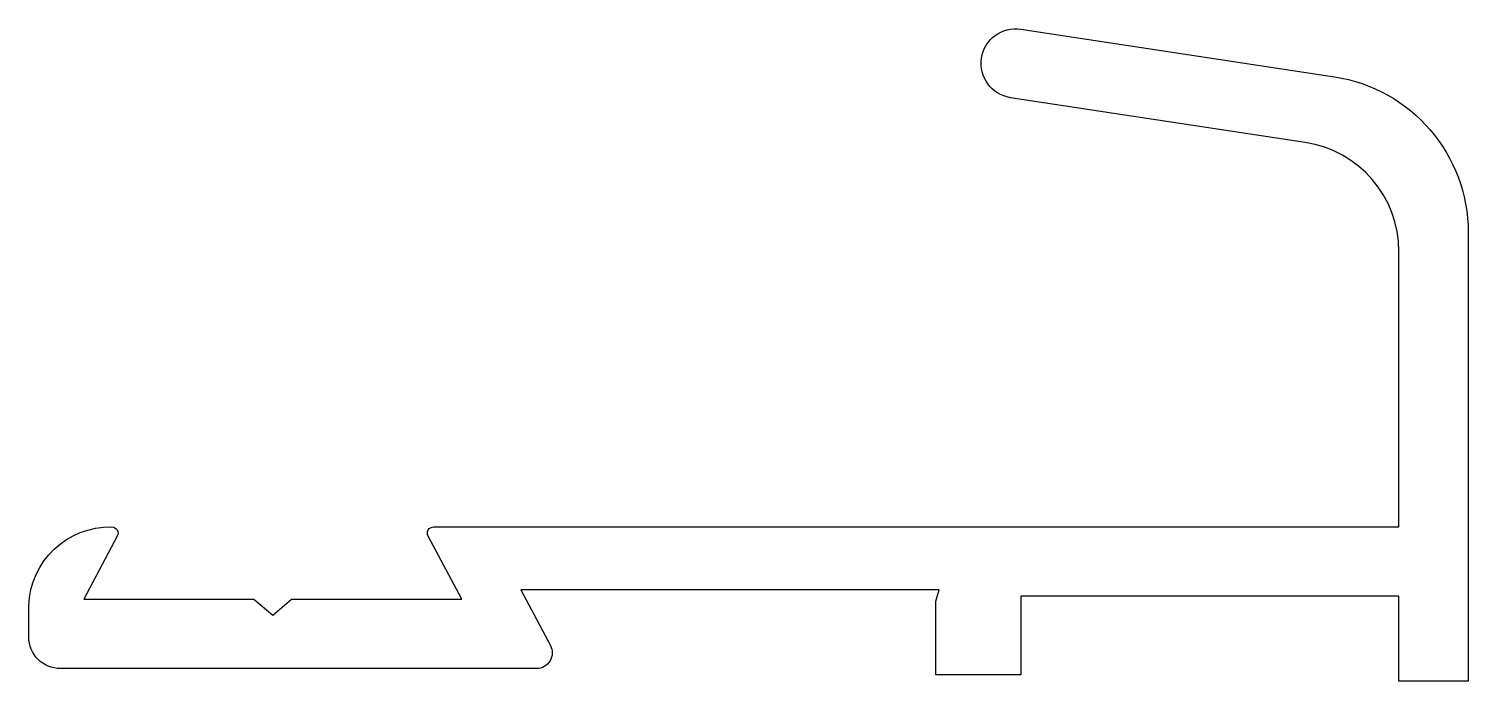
# Model space of a CAD drawing. Extents: x 630.1 to 675.8, y 612.4 to 633.1.
import ezdxf

# ---------------------------------------------------------------- set-up
doc = ezdxf.new("R2010")
doc.units = 0
doc.layers.add('ANA', color=5, linetype='CONTINUOUS')

msp = doc.modelspace()

# ---------------------------------------------------------------- linework, layer by layer
at = {"layer": 'ANA', "color": 0}
msp.add_lwpolyline([(661.274, 630.888, -1), (661.604, 633.063), (671.555, 631.552, -0.370751), (675.804, 626.609), (675.804, 612.363), (673.604, 612.363), (673.604, 615.063), (661.604, 615.063), (661.604, 612.563), (658.904, 612.563), (658.904, 614.906), (659.004, 615.263), (645.727, 615.263), (646.665, 613.497, -0.565773), (646.224, 612.763), (631.104, 612.763, -0.414214), (630.104, 613.763), (630.104, 614.763, -0.410195), (632.741, 617.262, -0.560986), (632.914, 616.969), (631.848, 614.963), (637.248, 614.963), (637.848, 614.463), (638.448, 614.963), (643.848, 614.963), (642.781, 616.969, -0.565773), (642.958, 617.263), (673.604, 617.263), (673.604, 626.007, 0.370751), (670.63, 629.468)], format="xyb", close=True, dxfattribs=at)

doc.saveas('drawing.dxf')
